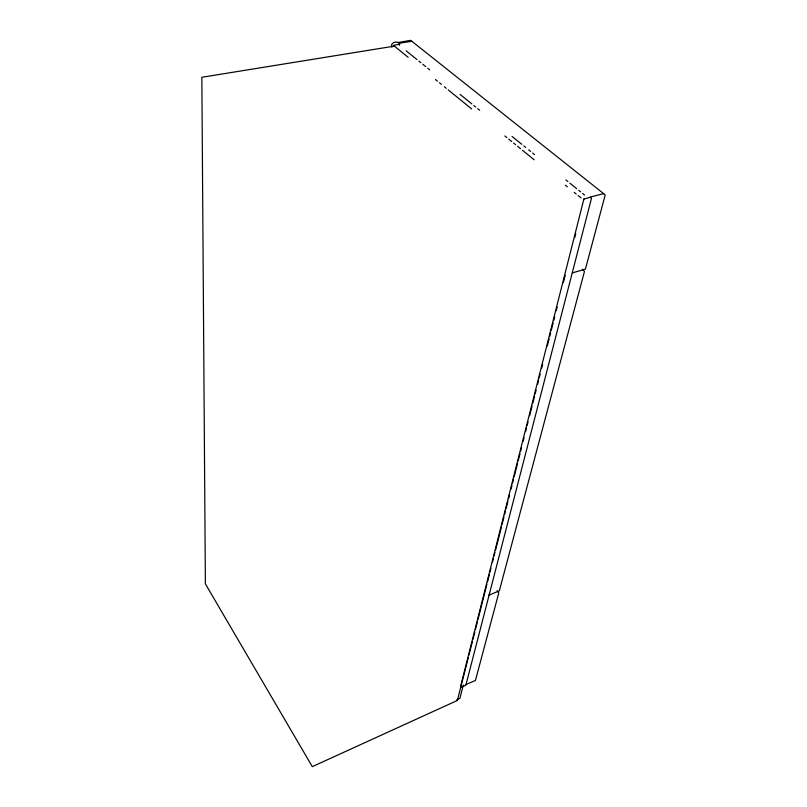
<?xml version="1.0" encoding="UTF-8"?>
<svg xmlns="http://www.w3.org/2000/svg" width="807" height="807" viewBox="0 0 807 807"><rect width="100%" height="100%" fill="white"/><g stroke="black" fill="none" stroke-linecap="round" stroke-linejoin="round"><path stroke-width="1.21" d="M391.909 47.199C389.71 42.64 396.772 40.643 399.021 43.134M590.129 197.1L603.626 193.64L411.842 41.278L399.586 43.185L399.314 45.293M583.885 199.047L590.25 197.291L591.501 198.24L465.841 685.234L461.412 687.282L460.615 686.243M460.605 686.354L583.895 198.986M468.322 657.594L457.367 700.456L312.299 766.65L205.381 583.844L201.841 77.28L394.27 46.14M468.938 655.143L472.347 641.706M472.963 639.265L474.819 631.942M475.444 629.49L477.3 622.167M477.915 619.726L486.893 584.298M487.519 581.857L489.375 574.523M489.99 572.082L490.918 568.421M492.472 562.318L493.4 558.646M494.015 556.205L494.943 552.543M495.569 550.102L501.45 526.89M502.065 524.449L503.931 517.116M504.546 514.674L505.475 511.013M506.09 508.571L507.956 501.238M508.571 498.797L509.499 495.135M511.043 489.022L511.981 485.36M512.596 482.919L513.524 479.257M514.14 476.806L517.549 463.369M518.165 460.928L520.021 453.605M520.646 451.163L521.574 447.492M523.118 441.389L524.046 437.727M525.599 431.614L526.527 427.952M527.142 425.511L528.071 421.839M529.624 415.736L532.095 405.961M532.721 403.52L534.577 396.197M535.192 393.745L536.12 390.084M537.674 383.981L538.602 380.309M539.217 377.868L540.145 374.206M541.699 368.093L542.627 364.431M547.267 346.112L549.133 338.779M549.749 336.337L550.677 332.676M551.292 330.234L553.158 322.901M553.773 320.46L554.702 316.798M556.245 310.685L557.183 307.023M563.367 282.591L565.233 275.268M574.826 237.399L575.754 233.737M463.319 685.002L459.919 698.297L456.641 699.84M393.453 45.374L399.758 44.183M398.285 42.489L410.561 40.35L411.711 41.308M572.385 272.867L585.408 269.145L605.189 195.012L603.626 193.64M488.639 595.253L499.331 590.845L584.48 271.445L582.442 269.266M465.427 684.79L475.444 680.462L498.756 593.024L497.142 590.694M406.173 50.831L416.957 59.547M418.914 61.13L420.871 62.714M422.838 64.298L425.773 66.678M427.73 68.262L429.697 69.846M460.071 94.399L471.833 103.911M473.79 105.495L475.757 107.079M477.714 108.663L479.671 110.246M512.011 136.393L521.806 144.312M523.773 145.896L525.73 147.479M528.666 149.86L530.633 151.444M532.59 153.027L534.547 154.611M565.909 179.961L567.866 181.545M569.833 183.128L576.692 188.677M578.649 190.26L580.606 191.844M582.563 193.428L584.53 195.012M394.482 46.181L408.16 57.297M435.508 79.55L437.465 81.134M439.412 82.728L441.368 84.311M444.304 86.702L446.251 88.286M448.208 89.88L471.651 108.945M504.869 135.959L506.816 137.553M508.773 139.137L511.699 141.528M513.655 143.111L515.612 144.705M517.559 146.289L520.495 148.68M522.452 150.263L534.173 159.796M565.425 185.227L567.382 186.81M574.221 192.379L576.178 193.962M578.125 195.556L581.06 197.937"/></g></svg>
